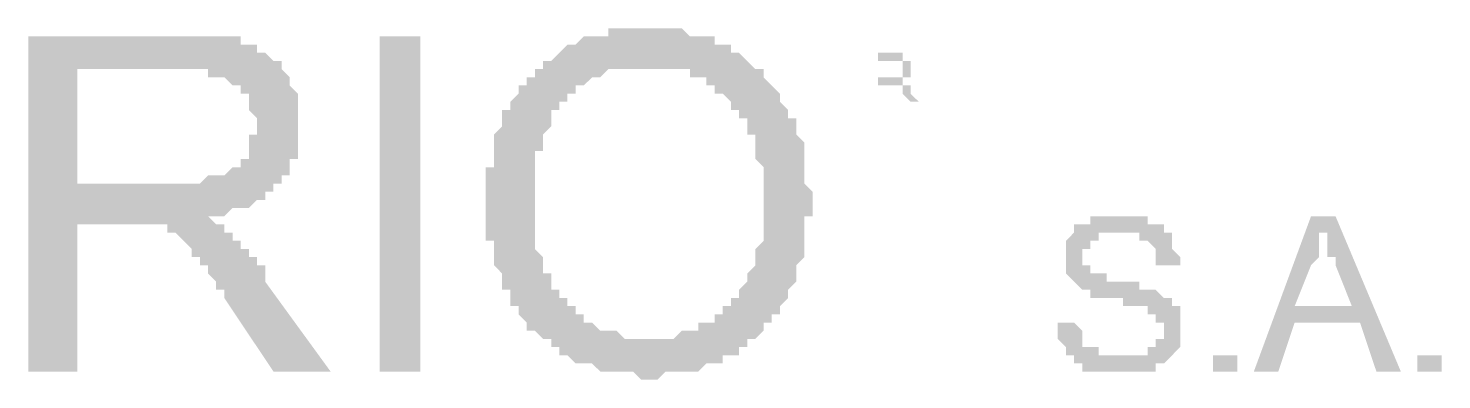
# Model space of a CAD drawing. Header units: inches. Extents: x 17 to 643, y -49 to 16.
# Drawn here: x 622.629 to 623.989, y -48.772 to -48.434 of the extents above; entities that cross this region are included whole.
import ezdxf

# ---------------------------------------------------------------- set-up
doc = ezdxf.new("R2010")
doc.units = ezdxf.units.IN
doc.header["$MEASUREMENT"] = 0
doc.layers.add('PDF_Rellenos sólidos', color=7, linetype='Continuous')

msp = doc.modelspace()

# ---------------------------------------------------------------- hatches: boundary and pattern name
at = {"layer": 'PDF_Rellenos sólidos', "transparency": 33554559}
h = msp.add_hatch(color=256, dxfattribs=at)
h.paths.add_polyline_path([(623.0696, -48.6066), (623.0696, -48.5988), (623.0696, -48.5909), (623.0696, -48.5909), (623.0696, -48.583), (623.0696, -48.583), (623.0696, -48.5752), (623.0696, -48.5673), (623.0775, -48.5673), (623.0775, -48.5595), (623.0775, -48.5595), (623.0775, -48.5516), (623.0775, -48.5437), (623.0775, -48.5437), (623.0775, -48.5359), (623.0775, -48.5359), (623.0853, -48.528), (623.0853, -48.528), (623.0853, -48.5202), (623.0853, -48.5202), (623.0853, -48.5123), (623.0932, -48.5123), (623.0932, -48.5044), (623.0932, -48.5044), (623.0932, -48.5044), (623.1011, -48.4966), (623.1011, -48.4966), (623.1011, -48.4887), (623.1089, -48.4887), (623.1089, -48.4809), (623.1089, -48.4809), (623.1168, -48.4809), (623.1168, -48.473), (623.1168, -48.473), (623.1246, -48.473), (623.1246, -48.4651), (623.1325, -48.4651), (623.1325, -48.4651), (623.1404, -48.4573), (623.1404, -48.4573), (623.1404, -48.4573), (623.1482, -48.4494), (623.1482, -48.4494), (623.1561, -48.4494), (623.1561, -48.4494), (623.1639, -48.4416), (623.1639, -48.4416), (623.1718, -48.4416), (623.1718, -48.4416), (623.1797, -48.4416), (623.1875, -48.4416), (623.1875, -48.4337), (623.1954, -48.4337), (623.1954, -48.4337), (623.2032, -48.4337), (623.2032, -48.4337), (623.2111, -48.4337), (623.219, -48.4337), (623.219, -48.4337), (623.2268, -48.4337), (623.2268, -48.4337), (623.2268, -48.4337), (623.2347, -48.4337), (623.2425, -48.4337), (623.2425, -48.4337), (623.2504, -48.4337), (623.2504, -48.4337), (623.2583, -48.4337), (623.2583, -48.4337), (623.2661, -48.4416), (623.274, -48.4416), (623.274, -48.4416), (623.2818, -48.4416), (623.2818, -48.4416), (623.2897, -48.4416), (623.2897, -48.4494), (623.2976, -48.4494), (623.2976, -48.4494), (623.3054, -48.4494), (623.3054, -48.4573), (623.3133, -48.4573), (623.3133, -48.4573), (623.3211, -48.4651), (623.3211, -48.4651), (623.3211, -48.4651), (623.329, -48.473), (623.329, -48.473), (623.3369, -48.473), (623.3369, -48.4809), (623.3369, -48.4809), (623.3447, -48.4887), (623.3447, -48.4887), (623.3526, -48.4966), (623.3526, -48.4966), (623.3526, -48.5044), (623.3526, -48.5044), (623.3604, -48.5123), (623.3604, -48.5123), (623.3604, -48.5123), (623.3604, -48.5202), (623.3683, -48.5202), (623.3683, -48.528), (623.3683, -48.528), (623.3683, -48.5359), (623.3683, -48.5359), (623.3762, -48.5437), (623.3762, -48.5437), (623.3762, -48.5516), (623.3762, -48.5516), (623.3762, -48.5595), (623.3762, -48.5673), (623.3762, -48.5673), (623.3762, -48.5752), (623.3762, -48.5752), (623.3762, -48.583), (623.3762, -48.583), (623.384, -48.5909), (623.384, -48.5988), (623.384, -48.5988), (623.384, -48.6066), (623.384, -48.6145), (623.3762, -48.6145), (623.3762, -48.6223), (623.3762, -48.6223), (623.3762, -48.6302), (623.3762, -48.6302), (623.3762, -48.6381), (623.3762, -48.6459), (623.3762, -48.6459), (623.3762, -48.6538), (623.3762, -48.6538), (623.3683, -48.6616), (623.3683, -48.6616), (623.3683, -48.6695), (623.3683, -48.6695), (623.3683, -48.6774), (623.3683, -48.6774), (623.3604, -48.6852), (623.3604, -48.6852), (623.3604, -48.6931), (623.3604, -48.6931), (623.3526, -48.7009), (623.3526, -48.7009), (623.3526, -48.7088), (623.3447, -48.7088), (623.3447, -48.7088), (623.3447, -48.7167), (623.3369, -48.7167), (623.3369, -48.7245), (623.3369, -48.7245), (623.329, -48.7324), (623.329, -48.7324), (623.3211, -48.7324), (623.3211, -48.7402), (623.3211, -48.7402), (623.3133, -48.7402), (623.3133, -48.7481), (623.3054, -48.7481), (623.3054, -48.7481), (623.2976, -48.7481), (623.2976, -48.756), (623.2897, -48.756), (623.2897, -48.756), (623.2818, -48.756), (623.2818, -48.756), (623.274, -48.7638), (623.274, -48.7638), (623.2661, -48.7638), (623.2661, -48.7638), (623.2583, -48.7638), (623.2504, -48.7638), (623.2504, -48.7638), (623.2425, -48.7638), (623.2425, -48.7638), (623.2347, -48.7717), (623.2347, -48.7717), (623.2268, -48.7717), (623.2268, -48.7717), (623.219, -48.7717), (623.219, -48.7717), (623.2111, -48.7638), (623.2032, -48.7638), (623.2032, -48.7638), (623.1954, -48.7638), (623.1954, -48.7638), (623.1875, -48.7638), (623.1875, -48.7638), (623.1797, -48.7638), (623.1797, -48.7638), (623.1718, -48.756), (623.1718, -48.756), (623.1639, -48.756), (623.1561, -48.756), (623.1561, -48.756), (623.1482, -48.7481), (623.1482, -48.7481), (623.1482, -48.7481), (623.1404, -48.7481), (623.1404, -48.7402), (623.1325, -48.7402), (623.1325, -48.7402), (623.1325, -48.7324), (623.1246, -48.7324), (623.1246, -48.7324), (623.1168, -48.7245), (623.1168, -48.7245), (623.1089, -48.7245), (623.1089, -48.7167), (623.1089, -48.7167), (623.1011, -48.7088), (623.1011, -48.7088), (623.1011, -48.7009), (623.0932, -48.7009), (623.0932, -48.6931), (623.0932, -48.6931), (623.0932, -48.6852), (623.0853, -48.6852), (623.0853, -48.6852), (623.0853, -48.6774), (623.0853, -48.6695), (623.0853, -48.6695), (623.0775, -48.6616), (623.0775, -48.6616), (623.0775, -48.6538), (623.0775, -48.6538), (623.0775, -48.6459), (623.0775, -48.6459), (623.0775, -48.6381), (623.0696, -48.6381), (623.0696, -48.6302), (623.0696, -48.6223), (623.0696, -48.6223), (623.0696, -48.6145), (623.0696, -48.6145), (623.0696, -48.6066), (623.0696, -48.6066)], flags=0)
h.paths.add_polyline_path([(623.1168, -48.6066), (623.1168, -48.6145), (623.1168, -48.6145), (623.1168, -48.6223), (623.1168, -48.6223), (623.1168, -48.6302), (623.1168, -48.6381), (623.1168, -48.6381), (623.1168, -48.6459), (623.1168, -48.6459), (623.1246, -48.6538), (623.1246, -48.6538), (623.1246, -48.6616), (623.1246, -48.6616), (623.1246, -48.6695), (623.1325, -48.6695), (623.1325, -48.6774), (623.1325, -48.6774), (623.1325, -48.6852), (623.1404, -48.6852), (623.1404, -48.6931), (623.1404, -48.6931), (623.1482, -48.6931), (623.1482, -48.7009), (623.1482, -48.7009), (623.1561, -48.7009), (623.1561, -48.7088), (623.1561, -48.7088), (623.1639, -48.7088), (623.1639, -48.7167), (623.1718, -48.7167), (623.1718, -48.7167), (623.1797, -48.7245), (623.1797, -48.7245), (623.1875, -48.7245), (623.1875, -48.7245), (623.1954, -48.7245), (623.1954, -48.7245), (623.2032, -48.7324), (623.2032, -48.7324), (623.2111, -48.7324), (623.219, -48.7324), (623.219, -48.7324), (623.2268, -48.7324), (623.2268, -48.7324), (623.2268, -48.7324), (623.2347, -48.7324), (623.2425, -48.7324), (623.2425, -48.7324), (623.2504, -48.7324), (623.2504, -48.7324), (623.2583, -48.7245), (623.2583, -48.7245), (623.2661, -48.7245), (623.2661, -48.7245), (623.274, -48.7245), (623.274, -48.7167), (623.2818, -48.7167), (623.2818, -48.7167), (623.2897, -48.7167), (623.2897, -48.7088), (623.2976, -48.7088), (623.2976, -48.7009), (623.2976, -48.7009), (623.3054, -48.7009), (623.3054, -48.7009), (623.3054, -48.6931), (623.3133, -48.6931), (623.3133, -48.6852), (623.3133, -48.6852), (623.3133, -48.6852), (623.3211, -48.6774), (623.3211, -48.6774), (623.3211, -48.6695), (623.3211, -48.6695), (623.329, -48.6616), (623.329, -48.6616), (623.329, -48.6538), (623.329, -48.6538), (623.329, -48.6459), (623.329, -48.6459), (623.3369, -48.6381), (623.3369, -48.6302), (623.3369, -48.6302), (623.3369, -48.6223), (623.3369, -48.6223), (623.3369, -48.6145), (623.3369, -48.6066), (623.3369, -48.6066), (623.3369, -48.5988), (623.3369, -48.5988), (623.3369, -48.5909), (623.3369, -48.583), (623.3369, -48.583), (623.3369, -48.5752), (623.3369, -48.5752), (623.3369, -48.5673), (623.329, -48.5595), (623.329, -48.5595), (623.329, -48.5516), (623.329, -48.5516), (623.329, -48.5437), (623.329, -48.5437), (623.329, -48.5359), (623.3211, -48.5359), (623.3211, -48.528), (623.3211, -48.528), (623.3211, -48.5202), (623.3133, -48.5202), (623.3133, -48.5123), (623.3133, -48.5123), (623.3054, -48.5123), (623.3054, -48.5044), (623.3054, -48.5044), (623.2976, -48.4966), (623.2976, -48.4966), (623.2897, -48.4966), (623.2897, -48.4887), (623.2897, -48.4887), (623.2818, -48.4887), (623.2818, -48.4809), (623.274, -48.4809), (623.274, -48.4809), (623.2661, -48.4809), (623.2661, -48.473), (623.2583, -48.473), (623.2583, -48.473), (623.2504, -48.473), (623.2504, -48.473), (623.2425, -48.473), (623.2347, -48.473), (623.2347, -48.473), (623.2268, -48.473), (623.2268, -48.473), (623.219, -48.473), (623.219, -48.473), (623.2111, -48.473), (623.2111, -48.473), (623.2032, -48.473), (623.1954, -48.473), (623.1954, -48.473), (623.1875, -48.473), (623.1875, -48.473), (623.1797, -48.4809), (623.1797, -48.4809), (623.1718, -48.4809), (623.1718, -48.4809), (623.1639, -48.4887), (623.1639, -48.4887), (623.1561, -48.4887), (623.1561, -48.4966), (623.1561, -48.4966), (623.1482, -48.4966), (623.1482, -48.5044), (623.1482, -48.5044), (623.1404, -48.5044), (623.1404, -48.5123), (623.1404, -48.5123), (623.1325, -48.5123), (623.1325, -48.5202), (623.1325, -48.5202), (623.1325, -48.528), (623.1325, -48.528), (623.1246, -48.5359), (623.1246, -48.5359), (623.1246, -48.5437), (623.1246, -48.5437), (623.1246, -48.5516), (623.1168, -48.5516), (623.1168, -48.5595), (623.1168, -48.5595), (623.1168, -48.5673), (623.1168, -48.5673), (623.1168, -48.5752), (623.1168, -48.583), (623.1168, -48.583), (623.1168, -48.5909), (623.1168, -48.5988), (623.1168, -48.6066), (623.1168, -48.6066)], flags=0)
h = msp.add_hatch(color=256, dxfattribs=at)
h.paths.add_polyline_path([(622.6294, -48.7638), (622.6294, -48.4416), (622.7788, -48.4416), (622.7788, -48.4416), (622.7867, -48.4416), (622.7945, -48.4416), (622.7945, -48.4416), (622.8024, -48.4416), (622.8102, -48.4416), (622.8102, -48.4416), (622.8181, -48.4416), (622.8181, -48.4416), (622.826, -48.4416), (622.826, -48.4416), (622.8338, -48.4416), (622.8338, -48.4494), (622.8417, -48.4494), (622.8417, -48.4494), (622.8417, -48.4494), (622.8495, -48.4494), (622.8495, -48.4573), (622.8574, -48.4573), (622.8574, -48.4573), (622.8653, -48.4651), (622.8653, -48.4651), (622.8731, -48.4651), (622.8731, -48.473), (622.8731, -48.473), (622.881, -48.4809), (622.881, -48.4809), (622.881, -48.4887), (622.881, -48.4887), (622.8888, -48.4966), (622.8888, -48.4966), (622.8888, -48.5044), (622.8888, -48.5044), (622.8888, -48.5123), (622.8888, -48.5123), (622.8888, -48.5202), (622.8888, -48.528), (622.8888, -48.528), (622.8888, -48.528), (622.8888, -48.5359), (622.8888, -48.5437), (622.8888, -48.5437), (622.8888, -48.5516), (622.8888, -48.5516), (622.8888, -48.5595), (622.881, -48.5595), (622.881, -48.5673), (622.881, -48.5673), (622.881, -48.5752), (622.8731, -48.5752), (622.8731, -48.583), (622.8731, -48.583), (622.8653, -48.583), (622.8653, -48.5909), (622.8653, -48.5909), (622.8574, -48.5909), (622.8574, -48.5988), (622.8574, -48.5988), (622.8495, -48.5988), (622.8495, -48.5988), (622.8417, -48.6066), (622.8417, -48.6066), (622.8338, -48.6066), (622.8338, -48.6066), (622.826, -48.6066), (622.8181, -48.6145), (622.8181, -48.6145), (622.8102, -48.6145), (622.8024, -48.6145), (622.8024, -48.6145), (622.8024, -48.6145), (622.8024, -48.6145), (622.8102, -48.6223), (622.8102, -48.6223), (622.8181, -48.6223), (622.8181, -48.6302), (622.826, -48.6302), (622.826, -48.6302), (622.826, -48.6381), (622.8338, -48.6381), (622.8338, -48.6381), (622.8338, -48.6459), (622.8417, -48.6459), (622.8417, -48.6538), (622.8495, -48.6538), (622.8495, -48.6538), (622.8495, -48.6616), (622.8574, -48.6616), (622.8574, -48.6695), (622.8574, -48.6695), (622.8574, -48.6774), (622.9203, -48.7638), (622.8653, -48.7638), (622.8181, -48.6931), (622.8181, -48.6931), (622.8181, -48.6852), (622.8102, -48.6852), (622.8102, -48.6774), (622.8024, -48.6695), (622.8024, -48.6695), (622.8024, -48.6695), (622.8024, -48.6616), (622.7945, -48.6616), (622.7945, -48.6538), (622.7945, -48.6538), (622.7867, -48.6538), (622.7867, -48.6459), (622.7867, -48.6459), (622.7788, -48.6381), (622.7788, -48.6381), (622.7709, -48.6302), (622.7709, -48.6302), (622.7709, -48.6302), (622.7631, -48.6302), (622.7631, -48.6223), (622.7552, -48.6223), (622.7552, -48.6223), (622.7474, -48.6223), (622.7474, -48.6223), (622.7395, -48.6223), (622.7395, -48.6223), (622.7316, -48.6223), (622.7238, -48.6223), (622.7238, -48.6223), (622.6766, -48.6223), (622.6766, -48.7638)], flags=0)
h.paths.add_polyline_path([(622.6766, -48.583), (622.7709, -48.583), (622.7709, -48.583), (622.7788, -48.583), (622.7867, -48.583), (622.7867, -48.583), (622.7945, -48.583), (622.7945, -48.583), (622.8024, -48.5752), (622.8024, -48.5752), (622.8102, -48.5752), (622.8102, -48.5752), (622.8102, -48.5752), (622.8181, -48.5752), (622.8181, -48.5752), (622.826, -48.5673), (622.826, -48.5673), (622.8338, -48.5673), (622.8338, -48.5595), (622.8338, -48.5595), (622.8417, -48.5595), (622.8417, -48.5516), (622.8417, -48.5516), (622.8417, -48.5437), (622.8417, -48.5359), (622.8495, -48.5359), (622.8495, -48.528), (622.8495, -48.528), (622.8495, -48.5202), (622.8495, -48.5202), (622.8417, -48.5123), (622.8417, -48.5123), (622.8417, -48.5044), (622.8417, -48.5044), (622.8417, -48.4966), (622.8338, -48.4966), (622.8338, -48.4887), (622.8338, -48.4887), (622.826, -48.4887), (622.826, -48.4887), (622.8181, -48.4809), (622.8181, -48.4809), (622.8102, -48.4809), (622.8102, -48.4809), (622.8024, -48.4809), (622.8024, -48.473), (622.7945, -48.473), (622.7945, -48.473), (622.7867, -48.473), (622.7788, -48.473), (622.7788, -48.473), (622.6766, -48.473)], flags=0)
h = msp.add_hatch(color=256, dxfattribs=at)
h.paths.add_polyline_path([(623.4469, -48.5044), (623.4469, -48.4573), (623.4626, -48.4573), (623.4626, -48.4573), (623.4626, -48.4573), (623.4626, -48.4573), (623.4705, -48.4573), (623.4705, -48.4573), (623.4705, -48.4573), (623.4705, -48.4573), (623.4705, -48.4573), (623.4705, -48.4573), (623.4705, -48.4651), (623.4705, -48.4651), (623.4705, -48.4651), (623.4705, -48.4651), (623.4705, -48.4651), (623.4705, -48.4651), (623.4705, -48.4651), (623.4705, -48.4651), (623.4783, -48.4651), (623.4783, -48.4651), (623.4783, -48.4651), (623.4783, -48.4651), (623.4783, -48.4651), (623.4783, -48.4651), (623.4783, -48.4651), (623.4783, -48.4651), (623.4783, -48.4651), (623.4783, -48.4651), (623.4783, -48.4651), (623.4783, -48.4651), (623.4783, -48.4651), (623.4783, -48.4651), (623.4783, -48.473), (623.4783, -48.473), (623.4783, -48.473), (623.4783, -48.473), (623.4783, -48.473), (623.4783, -48.473), (623.4783, -48.473), (623.4783, -48.473), (623.4783, -48.473), (623.4783, -48.473), (623.4783, -48.473), (623.4783, -48.473), (623.4783, -48.473), (623.4783, -48.4809), (623.4783, -48.4809), (623.4783, -48.4809), (623.4783, -48.4809), (623.4783, -48.4809), (623.4783, -48.4809), (623.4783, -48.4809), (623.4783, -48.4809), (623.4783, -48.4809), (623.4783, -48.4809), (623.4783, -48.4809), (623.4783, -48.4809), (623.4783, -48.4809), (623.4783, -48.4809), (623.4705, -48.4809), (623.4705, -48.4809), (623.4705, -48.4809), (623.4705, -48.4809), (623.4705, -48.4809), (623.4705, -48.4809), (623.4705, -48.4809), (623.4705, -48.4887), (623.4705, -48.4887), (623.4705, -48.4887), (623.4705, -48.4887), (623.4705, -48.4887), (623.4705, -48.4887), (623.4705, -48.4887), (623.4705, -48.4887), (623.4705, -48.4887), (623.4705, -48.4887), (623.4705, -48.4887), (623.4705, -48.4887), (623.4705, -48.4887), (623.4705, -48.4887), (623.4705, -48.4887), (623.4705, -48.4887), (623.4705, -48.4887), (623.4705, -48.4887), (623.4705, -48.4887), (623.4705, -48.4887), (623.4705, -48.4887), (623.4705, -48.4887), (623.4783, -48.4887), (623.4783, -48.4966), (623.4783, -48.4966), (623.4783, -48.4966), (623.4862, -48.5044), (623.4783, -48.5044), (623.4705, -48.4966), (623.4705, -48.4966), (623.4705, -48.4966), (623.4705, -48.4966), (623.4705, -48.4966), (623.4705, -48.4966), (623.4705, -48.4966), (623.4705, -48.4887), (623.4705, -48.4887), (623.4626, -48.4887), (623.4626, -48.4887), (623.4626, -48.4887), (623.4626, -48.4887), (623.4626, -48.4887), (623.4626, -48.4887), (623.4626, -48.4887), (623.4626, -48.4887), (623.4626, -48.4887), (623.4626, -48.4887), (623.4626, -48.4887), (623.4626, -48.4887), (623.4626, -48.4887), (623.4626, -48.4887), (623.4626, -48.4887), (623.4626, -48.4887), (623.4626, -48.4887), (623.4626, -48.4887), (623.4548, -48.4887), (623.4548, -48.4887), (623.4548, -48.4887), (623.4548, -48.4887), (623.4469, -48.4887), (623.4469, -48.5044)], flags=0)
h.paths.add_polyline_path([(623.4469, -48.4809), (623.4626, -48.4809), (623.4626, -48.4809), (623.4626, -48.4809), (623.4626, -48.4809), (623.4626, -48.4809), (623.4626, -48.4809), (623.4705, -48.4809), (623.4705, -48.4809), (623.4705, -48.4809), (623.4705, -48.4809), (623.4705, -48.4809), (623.4705, -48.4809), (623.4705, -48.4809), (623.4705, -48.4809), (623.4705, -48.4809), (623.4705, -48.4809), (623.4705, -48.4809), (623.4705, -48.4809), (623.4705, -48.4809), (623.4705, -48.4809), (623.4705, -48.473), (623.4705, -48.473), (623.4705, -48.473), (623.4705, -48.473), (623.4705, -48.473), (623.4705, -48.473), (623.4705, -48.473), (623.4705, -48.473), (623.4705, -48.473), (623.4705, -48.473), (623.4705, -48.473), (623.4705, -48.473), (623.4705, -48.473), (623.4705, -48.4651), (623.4705, -48.4651), (623.4705, -48.4651), (623.4705, -48.4651), (623.4705, -48.4651), (623.4705, -48.4651), (623.4705, -48.4651), (623.4705, -48.4651), (623.4705, -48.4651), (623.4705, -48.4651), (623.4705, -48.4651), (623.4705, -48.4651), (623.4626, -48.4651), (623.4626, -48.4651), (623.4626, -48.4651), (623.4626, -48.4651), (623.4626, -48.4651), (623.4469, -48.4651)], flags=0)
msp.add_hatch(color=256, dxfattribs=at).paths.add_polyline_path([(623.6198, -48.7167), (623.6355, -48.7167), (623.6355, -48.7167), (623.6355, -48.7167), (623.6434, -48.7245), (623.6434, -48.7245), (623.6434, -48.7245), (623.6434, -48.7245), (623.6434, -48.7324), (623.6434, -48.7324), (623.6434, -48.7324), (623.6434, -48.7324), (623.6434, -48.7324), (623.6434, -48.7402), (623.6513, -48.7402), (623.6513, -48.7402), (623.6513, -48.7402), (623.6513, -48.7402), (623.6591, -48.7402), (623.6591, -48.7481), (623.6591, -48.7481), (623.6591, -48.7481), (623.6591, -48.7481), (623.667, -48.7481), (623.667, -48.7481), (623.667, -48.7481), (623.667, -48.7481), (623.6748, -48.7481), (623.6748, -48.7481), (623.6748, -48.7481), (623.6748, -48.7481), (623.6827, -48.7481), (623.6827, -48.7481), (623.6827, -48.7481), (623.6827, -48.7481), (623.6906, -48.7481), (623.6906, -48.7481), (623.6906, -48.7481), (623.6906, -48.7481), (623.6984, -48.7481), (623.6984, -48.7481), (623.6984, -48.7481), (623.6984, -48.7481), (623.7063, -48.7481), (623.7063, -48.7481), (623.7063, -48.7481), (623.7063, -48.7402), (623.7141, -48.7402), (623.7141, -48.7402), (623.7141, -48.7402), (623.7141, -48.7402), (623.7141, -48.7402), (623.7141, -48.7324), (623.7141, -48.7324), (623.722, -48.7324), (623.722, -48.7324), (623.722, -48.7245), (623.722, -48.7245), (623.722, -48.7245), (623.722, -48.7245), (623.722, -48.7167), (623.722, -48.7167), (623.722, -48.7167), (623.7141, -48.7167), (623.7141, -48.7167), (623.7141, -48.7088), (623.7141, -48.7088), (623.7141, -48.7088), (623.7141, -48.7088), (623.7141, -48.7088), (623.7063, -48.7088), (623.7063, -48.7088), (623.7063, -48.7009), (623.7063, -48.7009), (623.6984, -48.7009), (623.6984, -48.7009), (623.6984, -48.7009), (623.6984, -48.7009), (623.6984, -48.7009), (623.6906, -48.7009), (623.6906, -48.7009), (623.6906, -48.7009), (623.6906, -48.7009), (623.6827, -48.7009), (623.6827, -48.7009), (623.6827, -48.6931), (623.6748, -48.6931), (623.6748, -48.6931), (623.6748, -48.6931), (623.667, -48.6931), (623.667, -48.6931), (623.667, -48.6931), (623.667, -48.6931), (623.6591, -48.6931), (623.6591, -48.6931), (623.6591, -48.6931), (623.6513, -48.6931), (623.6513, -48.6931), (623.6513, -48.6852), (623.6513, -48.6852), (623.6513, -48.6852), (623.6513, -48.6852), (623.6434, -48.6852), (623.6434, -48.6852), (623.6434, -48.6852), (623.6434, -48.6852), (623.6434, -48.6852), (623.6355, -48.6774), (623.6355, -48.6774), (623.6355, -48.6774), (623.6355, -48.6774), (623.6355, -48.6774), (623.6277, -48.6695), (623.6277, -48.6695), (623.6277, -48.6695), (623.6277, -48.6695), (623.6277, -48.6695), (623.6277, -48.6616), (623.6277, -48.6616), (623.6277, -48.6616), (623.6277, -48.6616), (623.6277, -48.6538), (623.6277, -48.6538), (623.6277, -48.6538), (623.6277, -48.6538), (623.6277, -48.6538), (623.6277, -48.6459), (623.6277, -48.6459), (623.6277, -48.6459), (623.6277, -48.6459), (623.6277, -48.6381), (623.6277, -48.6381), (623.6277, -48.6381), (623.6277, -48.6381), (623.6355, -48.6302), (623.6355, -48.6302), (623.6355, -48.6302), (623.6355, -48.6302), (623.6355, -48.6302), (623.6355, -48.6223), (623.6434, -48.6223), (623.6434, -48.6223), (623.6434, -48.6223), (623.6434, -48.6223), (623.6513, -48.6223), (623.6513, -48.6223), (623.6513, -48.6145), (623.6513, -48.6145), (623.6513, -48.6145), (623.6591, -48.6145), (623.6591, -48.6145), (623.6591, -48.6145), (623.6591, -48.6145), (623.667, -48.6145), (623.667, -48.6145), (623.667, -48.6145), (623.667, -48.6145), (623.6748, -48.6145), (623.6748, -48.6145), (623.6748, -48.6145), (623.6748, -48.6145), (623.6827, -48.6145), (623.6827, -48.6145), (623.6827, -48.6145), (623.6906, -48.6145), (623.6906, -48.6145), (623.6906, -48.6145), (623.6906, -48.6145), (623.6984, -48.6145), (623.6984, -48.6145), (623.6984, -48.6145), (623.6984, -48.6145), (623.7063, -48.6145), (623.7063, -48.6145), (623.7063, -48.6145), (623.7063, -48.6223), (623.7063, -48.6223), (623.7141, -48.6223), (623.7141, -48.6223), (623.7141, -48.6223), (623.7141, -48.6223), (623.722, -48.6223), (623.722, -48.6223), (623.722, -48.6302), (623.722, -48.6302), (623.722, -48.6302), (623.722, -48.6302), (623.7299, -48.6302), (623.7299, -48.6381), (623.7299, -48.6381), (623.7299, -48.6381), (623.7299, -48.6381), (623.7299, -48.6381), (623.7299, -48.6459), (623.7299, -48.6459), (623.7299, -48.6459), (623.7299, -48.6459), (623.7377, -48.6538), (623.7377, -48.6538), (623.7377, -48.6538), (623.7377, -48.6616), (623.7377, -48.6616), (623.7141, -48.6616), (623.7141, -48.6538), (623.7141, -48.6538), (623.7141, -48.6538), (623.7141, -48.6538), (623.7141, -48.6459), (623.7141, -48.6459), (623.7141, -48.6459), (623.7141, -48.6459), (623.7063, -48.6381), (623.7063, -48.6381), (623.7063, -48.6381), (623.7063, -48.6381), (623.7063, -48.6381), (623.7063, -48.6381), (623.6984, -48.6381), (623.6984, -48.6381), (623.6984, -48.6302), (623.6984, -48.6302), (623.6906, -48.6302), (623.6906, -48.6302), (623.6906, -48.6302), (623.6906, -48.6302), (623.6827, -48.6302), (623.6827, -48.6302), (623.6827, -48.6302), (623.6827, -48.6302), (623.6748, -48.6302), (623.6748, -48.6302), (623.6748, -48.6302), (623.667, -48.6302), (623.667, -48.6302), (623.667, -48.6302), (623.6591, -48.6302), (623.6591, -48.6302), (623.6591, -48.6302), (623.6591, -48.6381), (623.6591, -48.6381), (623.6513, -48.6381), (623.6513, -48.6381), (623.6513, -48.6381), (623.6513, -48.6381), (623.6513, -48.6381), (623.6513, -48.6381), (623.6513, -48.6459), (623.6434, -48.6459), (623.6434, -48.6459), (623.6434, -48.6459), (623.6434, -48.6538), (623.6434, -48.6538), (623.6434, -48.6538), (623.6434, -48.6538), (623.6434, -48.6538), (623.6434, -48.6616), (623.6434, -48.6616), (623.6513, -48.6616), (623.6513, -48.6616), (623.6513, -48.6695), (623.6513, -48.6695), (623.6513, -48.6695), (623.6513, -48.6695), (623.6513, -48.6695), (623.6513, -48.6695), (623.6591, -48.6695), (623.6591, -48.6695), (623.6591, -48.6695), (623.6591, -48.6695), (623.667, -48.6695), (623.667, -48.6695), (623.667, -48.6774), (623.667, -48.6774), (623.6748, -48.6774), (623.6748, -48.6774), (623.6827, -48.6774), (623.6827, -48.6774), (623.6827, -48.6774), (623.6827, -48.6774), (623.6906, -48.6774), (623.6906, -48.6774), (623.6906, -48.6774), (623.6984, -48.6774), (623.6984, -48.6774), (623.6984, -48.6852), (623.7063, -48.6852), (623.7063, -48.6852), (623.7063, -48.6852), (623.7063, -48.6852), (623.7063, -48.6852), (623.7141, -48.6852), (623.7141, -48.6852), (623.7141, -48.6852), (623.7141, -48.6852), (623.7141, -48.6852), (623.7141, -48.6852), (623.722, -48.6931), (623.722, -48.6931), (623.722, -48.6931), (623.722, -48.6931), (623.7299, -48.6931), (623.7299, -48.6931), (623.7299, -48.7009), (623.7299, -48.7009), (623.7299, -48.7009), (623.7299, -48.7009), (623.7377, -48.7009), (623.7377, -48.7088), (623.7377, -48.7088), (623.7377, -48.7088), (623.7377, -48.7088), (623.7377, -48.7088), (623.7377, -48.7167), (623.7377, -48.7167), (623.7377, -48.7167), (623.7377, -48.7245), (623.7377, -48.7245), (623.7377, -48.7245), (623.7377, -48.7245), (623.7377, -48.7324), (623.7377, -48.7324), (623.7377, -48.7324), (623.7377, -48.7324), (623.7377, -48.7402), (623.7377, -48.7402), (623.7377, -48.7402), (623.7377, -48.7402), (623.7299, -48.7481), (623.7299, -48.7481), (623.7299, -48.7481), (623.7299, -48.7481), (623.7299, -48.7481), (623.7299, -48.7481), (623.722, -48.756), (623.722, -48.756), (623.722, -48.756), (623.722, -48.756), (623.722, -48.756), (623.7141, -48.756), (623.7141, -48.7638), (623.7141, -48.7638), (623.7141, -48.7638), (623.7141, -48.7638), (623.7063, -48.7638), (623.7063, -48.7638), (623.7063, -48.7638), (623.7063, -48.7638), (623.6984, -48.7638), (623.6984, -48.7638), (623.6984, -48.7638), (623.6984, -48.7638), (623.6906, -48.7638), (623.6906, -48.7638), (623.6906, -48.7638), (623.6827, -48.7638), (623.6827, -48.7638), (623.6827, -48.7638), (623.6827, -48.7638), (623.6827, -48.7638), (623.6748, -48.7638), (623.6748, -48.7638), (623.6748, -48.7638), (623.667, -48.7638), (623.667, -48.7638), (623.667, -48.7638), (623.667, -48.7638), (623.6591, -48.7638), (623.6591, -48.7638), (623.6591, -48.7638), (623.6591, -48.7638), (623.6513, -48.7638), (623.6513, -48.7638), (623.6513, -48.7638), (623.6513, -48.7638), (623.6513, -48.7638), (623.6434, -48.7638), (623.6434, -48.756), (623.6434, -48.756), (623.6434, -48.756), (623.6355, -48.756), (623.6355, -48.756), (623.6355, -48.756), (623.6355, -48.7481), (623.6355, -48.7481), (623.6277, -48.7481), (623.6277, -48.7481), (623.6277, -48.7481), (623.6277, -48.7402), (623.6277, -48.7402), (623.6277, -48.7402), (623.6277, -48.7402), (623.6277, -48.7402), (623.6198, -48.7324), (623.6198, -48.7324), (623.6198, -48.7324), (623.6198, -48.7324), (623.6198, -48.7245), (623.6198, -48.7245), (623.6198, -48.7245), (623.6198, -48.7245), (623.6198, -48.7167), (623.6198, -48.7167)])
h = msp.add_hatch(color=256, dxfattribs=at)
h.paths.add_polyline_path([(623.8085, -48.7638), (623.8635, -48.6145), (623.8871, -48.6145), (623.9499, -48.7638), (623.9264, -48.7638), (623.9106, -48.7167), (623.8478, -48.7167), (623.832, -48.7638)], flags=0)
h.paths.add_polyline_path([(623.8478, -48.7009), (623.9028, -48.7009), (623.8871, -48.6616), (623.8871, -48.6616), (623.8871, -48.6538), (623.8871, -48.6538), (623.8792, -48.6538), (623.8792, -48.6538), (623.8792, -48.6459), (623.8792, -48.6459), (623.8792, -48.6459), (623.8792, -48.6459), (623.8792, -48.6381), (623.8792, -48.6381), (623.8792, -48.6381), (623.8792, -48.6381), (623.8792, -48.6302), (623.8792, -48.6302), (623.8713, -48.6302), (623.8713, -48.6302), (623.8713, -48.6381), (623.8713, -48.6381), (623.8713, -48.6381), (623.8713, -48.6381), (623.8713, -48.6459), (623.8713, -48.6459), (623.8713, -48.6459), (623.8713, -48.6459), (623.8713, -48.6538), (623.8713, -48.6538), (623.8713, -48.6538), (623.8713, -48.6538), (623.8635, -48.6616), (623.8635, -48.6616)], flags=0)

# ---------------------------------------------------------------- linework, layer by layer
at = {"layer": 'PDF_Rellenos sólidos', "lineweight": 13, "transparency": 33554559}
for points in [[(622.9674, -48.7638), (622.9674, -48.4416), (623.0067, -48.7638), (623.0067, -48.4416)], [(623.7692, -48.7638), (623.7692, -48.7481), (623.7927, -48.7638), (623.7927, -48.7481)], [(623.9657, -48.7638), (623.9657, -48.7481), (623.9892, -48.7638), (623.9892, -48.7481)]]:
    msp.add_solid(points, dxfattribs=at)

doc.saveas('drawing.dxf')
